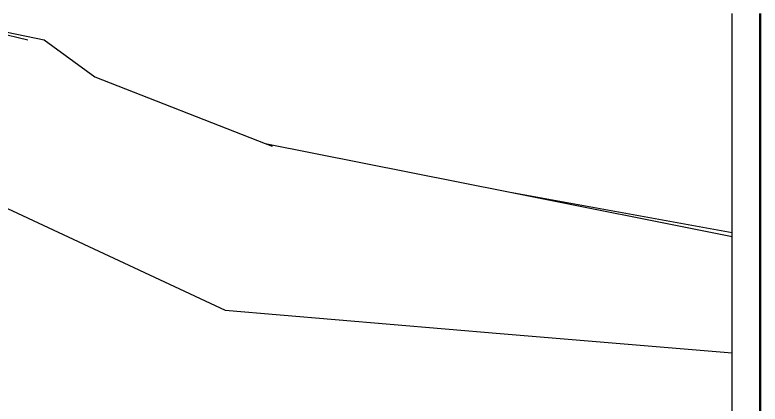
# Model space of a CAD drawing. Header units: metres. Extents: x -57 to 501, y 45 to 307.
# Drawn here: x 283.188 to 285.944, y 134.168 to 135.609 of the extents above; entities that cross this region are included whole.
import ezdxf

# ---------------------------------------------------------------- set-up
doc = ezdxf.new("R2010")
doc.units = ezdxf.units.M

msp = doc.modelspace()

# ---------------------------------------------------------------- linework, layer by layer
for p, q in [((285.8401, 134.8029), (285.8401, 135.6141)), ((285.8401, 134.7885), (285.8401, 134.8029)), ((285.8401, 134.7864), (285.8401, 134.7885)), ((285.8401, 134.4574), (285.8401, 134.7864)), ((285.8401, 134.3574), (285.8401, 134.4574)), ((285.8401, 133.536), (285.8401, 134.3574))]:
    msp.add_line(p, q)
at = {"lineweight": 50}
msp.add_line((285.944, 131.9999), (285.944, 135.6141), dxfattribs=at)
at = {"color": 9, "true_color": 0xc7c8ca}
for p, q in [((282.9076, 135.5982), (283.2955, 135.516)), ((282.9076, 135.5982), (283.2355, 135.516)), ((283.2955, 135.516), (283.4835, 135.3798)), ((283.4835, 135.3798), (284.1138, 135.1331)), ((284.1138, 135.1331), (285.0137, 134.9535)), ((284.1138, 135.1331), (284.1391, 135.1232)), ((285.0137, 134.9535), (285.8401, 134.8029)), ((285.0137, 134.9535), (285.8401, 134.7885)), ((283.1175, 134.9123), (283.9655, 134.516)), ((283.9655, 134.516), (284.9826, 134.43)), ((284.9826, 134.43), (285.8401, 134.3574))]:
    msp.add_line(p, q, dxfattribs=at)

doc.saveas('drawing.dxf')
